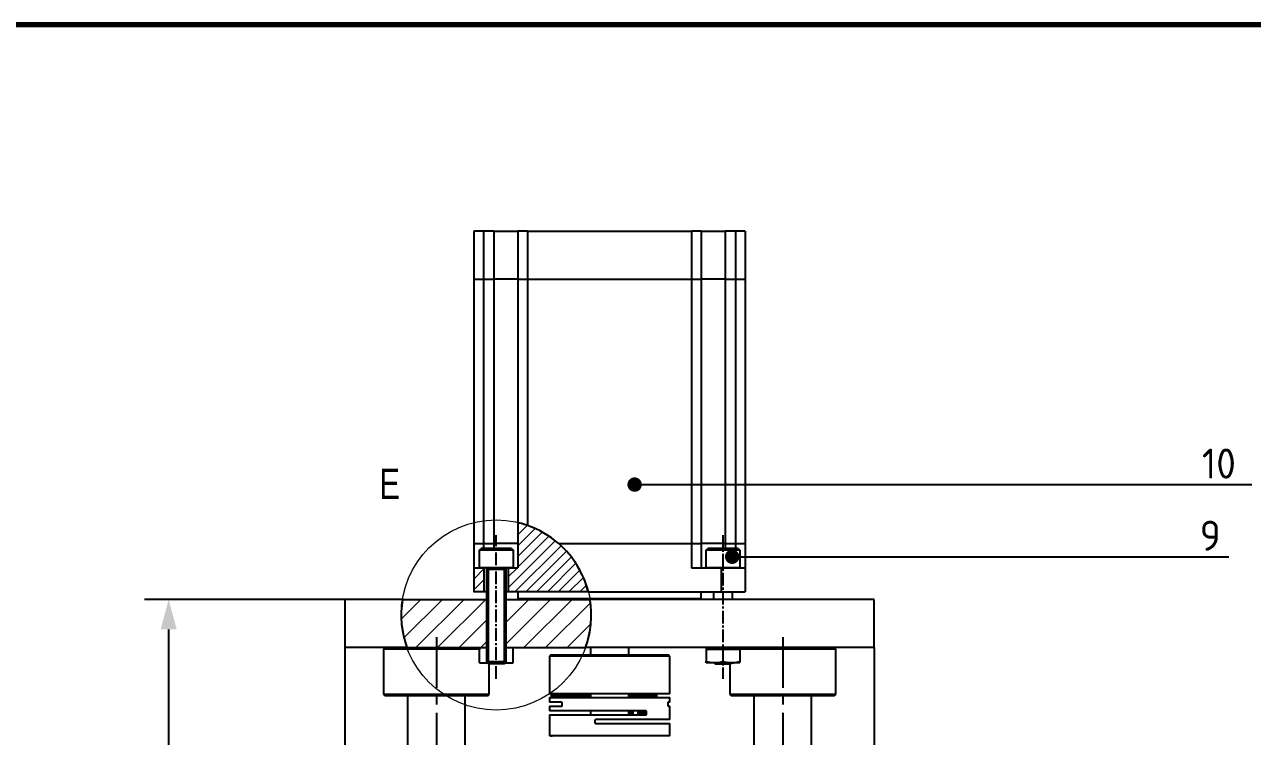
# Model space of a CAD drawing. Header units: millimetres. Extents: x 55 to 6841, y 61 to 3739.
# Drawn here: x 3581.5 to 3836.7, y 3590.5 to 3738.5 of the extents above; entities that cross this region are included whole.
import ezdxf
from ezdxf import colors
from ezdxf.entities.mleader import LeaderData, LeaderLine
from ezdxf.math import Vec2, Vec3

# ---------------------------------------------------------------- set-up
doc = ezdxf.new("R2010")
doc.units = ezdxf.units.MM
doc.header["$LTSCALE"] = 0.7
doc.header["$PDMODE"] = 35
doc.header["$PDSIZE"] = -4
doc.linetypes.add('CENTER2', pattern=[1.125, 0.75, -0.125, 0.125, -0.125])
doc.layers.get('0').update_dxf_attribs({"color": 255})
for name, color, linetype, lineweight in [('AM_5', 10, 'Continuous', 25), ('DIM', 94, 'Continuous', 25), ('KHUNGBV', 5, 'Continuous', 70)]:
    doc.layers.add(name, color=color, linetype=linetype, lineweight=lineweight)
doc.styles.add('SLDTEXTSTYLE0', font='TXT', dxfattribs={"width": 0.75})
doc.styles.add('TCVN-7284', font='tcvn+7284-2003r.ttf')
doc.styles.add('TCVN7824', font='tcvn+7284-2003r.ttf', dxfattribs={"height": 3.5})
doc.dimstyles.new('TCVN_ISO-25_RadiusDia', dxfattribs={"dimtxt": 2.5, "dimasz": 2.5, "dimexe": 2, "dimexo": 0, "dimgap": 1, "dimtad": 1, "dimtoh": 1, "dimtxsty": 'TCVN-7284', "dimblk": 'Arrow', "dimcen": 0, "dimclrd": 256, "dimclre": 256, "dimclrt": 256, "dimadec": 0, "dimazin": 0, "dimtfac": 1, "dimtofl": 0, "dimtmove": 0, "dimatfit": 3, "dimldrblk": 'Arrow', "dimfxl": 1, "dimlwd": -1, "dimlwe": -1, "dimarcsym": 0})

# ---------------------------------------------------------------- blocks, each defined once
blk = doc.blocks.new('dfhjd')
at = {"layer": 'KHUNGBV', "color": 9, "ltscale": 5}
blk.add_line((6559.44, 3469.71), (7718.44, 3469.71), dxfattribs=at)
blk = doc.blocks.new('Arrow')
at = {"layer": 'DIM'}
blk.add_solid([(-1, 0.268), (-1, -0.268), (0, 0)], dxfattribs=at)
blk = doc.blocks.new('*D878')
at = {"layer": 'Defpoints', "color": 0, "ltscale": 0.2, "transparency": 16777216}
for p in [(3648.11, 3618.98), (3611.45, 3418.98), (3648.11, 3418.98)]:
    blk.add_point(p, dxfattribs=at)
at = {"layer": 'DIM', "ltscale": 0.2, "transparency": 16777216}
for p, q in [((3648.11, 3618.98), (3606.45, 3618.98)), ((3611.45, 3612.73), (3611.45, 3425.23)), ((3648.11, 3418.98), (3606.45, 3418.98))]:
    blk.add_line(p, q, dxfattribs=at)
at = {"layer": 'DIM', "ltscale": 0.2, "transparency": 16777216, "xscale": 6.25, "yscale": 6.25, "zscale": 6.25}
for p, rotation in [((3611.45, 3618.98), 90), ((3611.45, 3418.98), 270)]:
    blk.add_blockref('Arrow', p, dxfattribs=dict(at, rotation=rotation))
at = {"layer": 'DIM', "ltscale": 0.2, "transparency": 16777216, "insert": (3605.2, 3518.98), "char_height": 6.25, "attachment_point": 5, "rotation": 90, "style": 'TCVN-7284'}
blk.add_mtext('200±0,5', dxfattribs=at)
blk = doc.blocks.new('_Dot')
at = {"color": 0, "linetype": 'ByBlock', "lineweight": -2}
blk.add_line((-0.5, 0), (-1, 0), dxfattribs=at)
at = {"color": 0, "linetype": 'ByBlock', "const_width": 0.5}
blk.add_lwpolyline([(-0.25, 0, 1), (0.25, 0, 1)], format="xyb", close=True, dxfattribs=at)
blk = doc.blocks.new('*U895')
at = {"layer": 'AM_5', "color": 0, "linetype": 'CENTER2', "ltscale": 20, "transparency": 16777216}
blk.add_line((0, 40.14), (0, -158.43), dxfattribs=at)
blk = doc.blocks.new('*U896')
at = {"layer": 'AM_5', "color": 0, "linetype": 'CENTER2', "ltscale": 20, "transparency": 16777216}
blk.add_line((0, 40.14), (0, -158.43), dxfattribs=at)
blk = doc.blocks.new('*U902')
at = {"layer": 'AM_5', "color": 0, "linetype": 'CENTER2', "ltscale": 5, "transparency": 16777216}
blk.add_line((0, -13.205), (0, 16.705), dxfattribs=at)
blk = doc.blocks.new('*U903')
at = {"layer": 'AM_5', "color": 0, "linetype": 'CENTER2', "ltscale": 5, "transparency": 16777216}
blk.add_line((0, 12.6), (0, -17.31), dxfattribs=at)

msp = doc.modelspace()

# ---------------------------------------------------------------- hatches: boundary and pattern name
at = {"linetype": 'Continuous', "lineweight": 18}
h = msp.add_hatch(dxfattribs=at)
h.set_pattern_fill('ANSI31', color=2, scale=0.5, style=0)
edge = h.paths.add_edge_path(flags=0)
edge.add_line((3684.038, 3634.941), (3684.038, 3630.589))
edge.add_line((3684.038, 3630.589), (3684.088, 3630.589))
edge.add_line((3684.088, 3630.589), (3684.088, 3630.579))
edge.add_line((3684.088, 3630.579), (3684.038, 3630.579))
edge.add_line((3684.038, 3630.579), (3684.038, 3625.579))
edge.add_line((3684.038, 3625.579), (3682.041, 3625.579))
edge.add_line((3682.041, 3625.579), (3682.041, 3620.579))
edge.add_line((3682.041, 3620.579), (3698.679, 3620.579))
edge.add_arc((3679.541, 3615.713), 19.747, 14.26717, 76.8369)
h = msp.add_hatch(dxfattribs=at)
h.set_pattern_fill('ANSI31', color=2, scale=0.5, style=0)
h.paths.add_polyline_path([(3674.925, 3620.579), (3677.041, 3620.579), (3677.041, 3625.579), (3674.925, 3625.579)], flags=0)
h = msp.add_hatch(dxfattribs=at)
h.set_pattern_fill('ANSI31', color=92, style=0)
edge = h.paths.add_edge_path(flags=0)
edge.add_line((3660.977, 3608.979), (3677.541, 3608.979))
edge.add_line((3677.541, 3608.979), (3677.541, 3618.979))
edge.add_line((3677.541, 3618.979), (3660.066, 3618.979))
edge.add_arc((3679.541, 3615.713), 19.747, 170.47839, 199.93667)
h = msp.add_hatch(dxfattribs=at)
h.set_pattern_fill('ANSI31', color=92, style=0)
edge = h.paths.add_edge_path(flags=0)
edge.add_line((3681.541, 3608.979), (3698.105, 3608.979))
edge.add_arc((3679.541, 3615.713), 19.747, 340.06333, 369.52161)
edge.add_line((3699.016, 3618.979), (3681.541, 3618.979))
edge.add_line((3681.541, 3618.979), (3681.541, 3608.979))

# ---------------------------------------------------------------- linework, layer by layer
at = {"color": 7, "linetype": 'Continuous', "lineweight": 25}
for p, q in [((3674.911, 3695.579), (3674.911, 3685.579)), ((3676.911, 3695.579), (3674.911, 3695.579)), ((3676.911, 3695.579), (3676.911, 3685.579)), ((3679.061, 3695.579), (3676.911, 3695.579)), ((3679.061, 3695.579), (3679.061, 3685.579)), ((3679.061, 3695.579), (3684.061, 3695.579)), ((3684.061, 3695.579), (3684.061, 3685.579)), ((3686.061, 3695.579), (3684.061, 3695.579)), ((3686.061, 3695.579), (3686.061, 3685.579)), ((3686.061, 3695.579), (3720.161, 3695.579)), ((3720.161, 3695.579), (3720.161, 3685.579)), ((3722.161, 3695.579), (3720.161, 3695.579)), ((3722.161, 3695.579), (3722.161, 3685.579)), ((3722.161, 3695.579), (3727.161, 3695.579)), ((3727.161, 3695.579), (3727.161, 3685.579)), ((3729.311, 3695.579), (3727.161, 3695.579)), ((3729.311, 3695.579), (3729.311, 3685.579)), ((3731.311, 3695.579), (3729.311, 3695.579)), ((3731.311, 3695.579), (3731.311, 3685.579)), ((3674.911, 3685.579), (3676.911, 3685.579)), ((3674.911, 3685.569), (3674.911, 3630.589)), ((3674.911, 3685.569), (3676.911, 3685.569)), ((3674.961, 3685.569), (3674.961, 3685.579)), ((3676.911, 3685.579), (3679.061, 3685.579)), ((3676.911, 3685.569), (3676.911, 3685.579)), ((3676.911, 3685.569), (3676.911, 3630.589)), ((3676.911, 3685.569), (3679.061, 3685.569)), ((3679.061, 3685.569), (3679.061, 3685.579)), ((3684.061, 3685.579), (3679.061, 3685.579)), ((3679.061, 3685.569), (3679.061, 3630.589)), ((3684.061, 3685.569), (3679.061, 3685.569)), ((3684.061, 3685.579), (3686.061, 3685.579)), ((3684.061, 3685.569), (3684.061, 3634.936)), ((3684.061, 3685.569), (3686.061, 3685.569)), ((3684.111, 3685.569), (3684.111, 3685.579)), ((3686.061, 3685.579), (3720.161, 3685.579)), ((3686.061, 3685.569), (3686.061, 3685.579)), ((3686.061, 3685.569), (3686.061, 3634.353)), ((3686.061, 3685.569), (3720.161, 3685.569)), ((3720.161, 3685.579), (3722.161, 3685.579)), ((3720.161, 3685.569), (3720.161, 3685.579)), ((3720.161, 3685.569), (3720.161, 3630.589)), ((3720.161, 3685.569), (3722.161, 3685.569)), ((3722.111, 3685.569), (3722.111, 3685.579)), ((3727.161, 3685.579), (3722.161, 3685.579)), ((3722.161, 3685.569), (3722.161, 3630.589)), ((3727.161, 3685.569), (3722.161, 3685.569)), ((3727.161, 3685.569), (3727.161, 3685.579)), ((3727.161, 3685.579), (3729.311, 3685.579)), ((3727.161, 3685.569), (3727.161, 3630.589)), ((3727.161, 3685.569), (3729.311, 3685.569)), ((3729.311, 3685.579), (3731.311, 3685.579)), ((3729.311, 3685.569), (3729.311, 3685.579)), ((3729.311, 3685.569), (3729.311, 3630.589)), ((3729.311, 3685.569), (3731.311, 3685.569)), ((3731.261, 3685.569), (3731.261, 3685.579)), ((3731.311, 3685.569), (3731.311, 3630.589)), ((3684.038, 3634.941), (3684.038, 3630.589)), ((3674.911, 3630.589), (3676.911, 3630.589)), ((3674.911, 3630.579), (3674.911, 3625.579)), ((3674.911, 3630.579), (3676.911, 3630.579)), ((3674.961, 3630.589), (3674.961, 3630.579)), ((3676.911, 3630.589), (3679.061, 3630.589)), ((3676.911, 3630.589), (3676.911, 3630.579)), ((3676.911, 3630.579), (3679.061, 3630.579)), ((3684.038, 3630.589), (3679.061, 3630.589)), ((3679.061, 3630.589), (3679.061, 3630.579)), ((3684.038, 3630.579), (3679.061, 3630.579)), ((3684.088, 3630.589), (3684.038, 3630.589)), ((3684.038, 3630.579), (3684.038, 3625.579)), ((3684.038, 3630.579), (3684.088, 3630.579)), ((3684.088, 3630.589), (3684.088, 3630.579)), ((3692.527, 3630.589), (3720.161, 3630.589)), ((3692.539, 3630.579), (3692.527, 3630.589)), ((3692.539, 3630.579), (3720.161, 3630.579)), ((3720.161, 3630.589), (3722.161, 3630.589)), ((3720.161, 3630.589), (3720.161, 3630.579)), ((3720.161, 3630.579), (3720.161, 3625.579)), ((3720.161, 3630.579), (3722.161, 3630.579)), ((3722.111, 3630.589), (3722.111, 3630.579)), ((3727.161, 3630.589), (3722.161, 3630.589)), ((3722.161, 3630.579), (3722.161, 3625.579)), ((3727.161, 3630.579), (3722.161, 3630.579)), ((3727.161, 3630.589), (3727.161, 3630.579)), ((3727.161, 3630.589), (3729.311, 3630.589)), ((3727.161, 3630.579), (3729.311, 3630.579)), ((3729.311, 3630.589), (3731.311, 3630.589)), ((3729.311, 3630.589), (3729.311, 3630.579)), ((3729.311, 3630.579), (3731.311, 3630.579)), ((3731.261, 3630.589), (3731.261, 3630.579)), ((3731.311, 3630.579), (3731.311, 3625.579)), ((3676.041, 3629.229), (3676.391, 3629.579)), ((3676.041, 3625.579), (3676.041, 3629.229)), ((3683.041, 3629.229), (3676.041, 3629.229)), ((3682.691, 3629.579), (3676.391, 3629.579)), ((3677.768, 3629.579), (3678.655, 3629.579)), ((3680.428, 3629.579), (3678.655, 3629.579)), ((3681.314, 3629.579), (3680.428, 3629.579)), ((3682.691, 3629.579), (3683.041, 3629.229)), ((3683.041, 3629.229), (3683.041, 3625.579)), ((3723.181, 3629.229), (3723.531, 3629.579)), ((3723.181, 3625.579), (3723.181, 3629.229)), ((3730.181, 3629.229), (3723.181, 3629.229)), ((3729.831, 3629.579), (3723.531, 3629.579)), ((3729.831, 3629.579), (3730.181, 3629.229)), ((3730.181, 3629.229), (3730.181, 3625.579)), ((3674.911, 3625.579), (3674.911, 3620.579)), ((3674.911, 3625.579), (3674.925, 3625.579)), ((3674.925, 3620.579), (3674.925, 3625.579)), ((3674.925, 3625.579), (3677.041, 3625.579)), ((3677.341, 3625.579), (3676.041, 3625.579)), ((3683.041, 3625.579), (3676.041, 3625.579)), ((3677.041, 3620.579), (3677.041, 3625.579)), ((3683.041, 3625.579), (3681.741, 3625.579)), ((3682.041, 3625.579), (3682.041, 3620.579)), ((3682.041, 3625.579), (3684.038, 3625.579)), ((3720.161, 3625.579), (3726.311, 3625.579)), ((3730.181, 3625.579), (3723.181, 3625.579)), ((3726.311, 3625.579), (3726.311, 3620.579)), ((3726.311, 3625.579), (3731.311, 3625.579)), ((3731.311, 3625.579), (3731.311, 3620.579)), ((3674.911, 3620.579), (3674.925, 3620.579)), ((3677.041, 3620.579), (3674.925, 3620.579)), ((3677.541, 3620.579), (3677.041, 3620.579)), ((3682.041, 3620.579), (3681.541, 3620.579)), ((3698.679, 3620.579), (3682.041, 3620.579)), ((3684.061, 3620.579), (3684.061, 3619.179)), ((3698.679, 3620.579), (3726.311, 3620.579)), ((3722.161, 3619.179), (3722.161, 3620.579)), ((3724.681, 3620.579), (3724.681, 3618.979)), ((3726.311, 3620.579), (3731.311, 3620.579)), ((3728.681, 3618.979), (3728.681, 3620.579)), ((3648.111, 3608.979), (3648.111, 3618.979)), ((3660.066, 3618.979), (3648.111, 3618.979)), ((3660.066, 3618.979), (3677.541, 3618.979)), ((3677.541, 3618.979), (3677.541, 3608.979)), ((3681.541, 3608.979), (3681.541, 3618.979)), ((3681.541, 3618.979), (3699.016, 3618.979)), ((3684.061, 3619.179), (3684.261, 3618.979)), ((3684.061, 3619.179), (3722.161, 3619.179)), ((3758.111, 3618.979), (3699.016, 3618.979)), ((3721.961, 3618.979), (3722.161, 3619.179)), ((3758.111, 3608.979), (3758.111, 3618.979)), ((3660.977, 3608.979), (3648.111, 3608.979)), ((3648.111, 3534.979), (3648.111, 3608.979)), ((3656.361, 3608.979), (3656.111, 3608.729)), ((3656.111, 3608.729), (3656.111, 3599.229)), ((3656.111, 3608.729), (3676.041, 3608.729)), ((3660.977, 3608.979), (3677.541, 3608.979)), ((3676.041, 3608.979), (3676.041, 3608.579)), ((3676.041, 3608.979), (3677.541, 3608.979)), ((3676.041, 3605.779), (3676.041, 3608.579)), ((3677.541, 3608.979), (3677.541, 3608.954)), ((3681.541, 3608.979), (3698.105, 3608.979)), ((3681.541, 3608.954), (3681.541, 3608.979)), ((3681.541, 3608.979), (3683.041, 3608.979)), ((3683.041, 3608.579), (3683.041, 3608.979)), ((3683.041, 3605.779), (3683.041, 3608.579)), ((3690.811, 3607.379), (3690.611, 3607.179)), ((3690.611, 3607.179), (3690.611, 3599.379)), ((3690.881, 3607.179), (3690.611, 3607.179)), ((3691.077, 3607.379), (3690.811, 3607.379)), ((3715.611, 3607.179), (3690.881, 3607.179)), ((3715.411, 3607.379), (3691.077, 3607.379)), ((3758.111, 3608.979), (3698.105, 3608.979)), ((3699.111, 3608.979), (3699.111, 3607.379)), ((3707.111, 3607.379), (3707.111, 3608.979)), ((3715.611, 3607.179), (3715.411, 3607.379)), ((3715.611, 3599.379), (3715.611, 3607.179)), ((3723.181, 3608.979), (3723.181, 3608.579)), ((3724.931, 3608.579), (3723.181, 3608.579)), ((3723.181, 3608.579), (3723.181, 3606.092)), ((3726.681, 3608.579), (3724.931, 3608.579)), ((3728.431, 3608.579), (3726.681, 3608.579)), ((3726.681, 3608.579), (3726.681, 3606.092)), ((3730.181, 3608.579), (3728.431, 3608.579)), ((3730.181, 3608.579), (3730.181, 3608.979)), ((3730.181, 3608.729), (3750.111, 3608.729)), ((3730.181, 3608.579), (3730.181, 3606.092)), ((3750.111, 3608.729), (3749.861, 3608.979)), ((3750.111, 3599.229), (3750.111, 3608.729)), ((3758.111, 3608.979), (3758.111, 3428.979)), ((3676.041, 3605.779), (3677.541, 3605.779)), ((3677.653, 3605.858), (3677.541, 3605.779)), ((3677.541, 3605.779), (3677.731, 3605.779)), ((3678.111, 3599.229), (3678.111, 3605.619)), ((3681.351, 3605.779), (3681.541, 3605.779)), ((3681.541, 3605.779), (3681.429, 3605.858)), ((3681.541, 3605.779), (3683.041, 3605.779)), ((3723.181, 3606.092), (3724.931, 3605.779)), ((3724.931, 3605.779), (3723.181, 3605.779)), ((3724.871, 3605.779), (3725.071, 3605.579)), ((3728.431, 3605.779), (3724.931, 3605.779)), ((3725.071, 3605.579), (3726.681, 3605.579)), ((3726.681, 3606.092), (3728.431, 3605.779)), ((3726.681, 3605.579), (3728.291, 3605.579)), ((3728.111, 3605.579), (3728.111, 3599.229)), ((3728.291, 3605.579), (3728.491, 3605.779)), ((3730.181, 3605.779), (3728.431, 3605.779)), ((3656.111, 3599.229), (3656.361, 3598.979)), ((3678.111, 3599.229), (3656.111, 3599.229)), ((3677.861, 3598.979), (3678.111, 3599.229)), ((3715.611, 3599.379), (3690.611, 3599.379)), ((3690.991, 3599.179), (3690.991, 3598.779)), ((3699.111, 3599.379), (3699.111, 3598.579)), ((3707.111, 3598.579), (3707.111, 3599.379)), ((3712.956, 3598.779), (3712.956, 3599.179)), ((3750.111, 3599.229), (3728.111, 3599.229)), ((3728.111, 3599.229), (3728.361, 3598.979)), ((3749.861, 3598.979), (3750.111, 3599.229)), ((3656.361, 3598.979), (3677.861, 3598.979)), ((3661.111, 3598.979), (3661.111, 3542.979)), ((3673.111, 3542.979), (3673.111, 3598.979)), ((3690.611, 3598.579), (3690.611, 3597.579)), ((3690.611, 3598.579), (3715.611, 3598.579)), ((3693.131, 3597.579), (3690.611, 3597.579)), ((3690.611, 3596.779), (3690.611, 3595.779)), ((3690.611, 3596.779), (3693.131, 3596.779)), ((3693.266, 3596.979), (3693.266, 3597.379)), ((3715.231, 3597.379), (3715.231, 3596.979)), ((3715.611, 3597.579), (3715.283, 3597.579)), ((3715.283, 3596.779), (3715.611, 3596.779)), ((3715.611, 3597.579), (3715.611, 3598.579)), ((3715.611, 3593.979), (3715.611, 3596.779)), ((3728.361, 3598.979), (3749.861, 3598.979)), ((3733.111, 3598.979), (3733.111, 3542.979)), ((3745.111, 3542.979), (3745.111, 3598.979)), ((3710.637, 3595.779), (3690.611, 3595.779)), ((3690.611, 3594.979), (3690.611, 3590.579)), ((3690.611, 3594.979), (3710.637, 3594.979)), ((3699.111, 3595.779), (3699.111, 3594.979)), ((3707.111, 3594.979), (3707.111, 3595.779)), ((3707.996, 3595.179), (3707.996, 3595.579)), ((3708.988, 3595.579), (3710.813, 3595.579)), ((3708.988, 3595.579), (3708.988, 3595.179)), ((3708.988, 3595.179), (3710.813, 3595.179)), ((3710.813, 3595.179), (3710.813, 3595.579)), ((3700.051, 3593.779), (3700.051, 3593.379)), ((3715.611, 3593.979), (3700.266, 3593.979)), ((3700.266, 3593.179), (3715.611, 3593.179)), ((3715.611, 3590.579), (3715.611, 3593.179)), ((3715.611, 3590.579), (3690.611, 3590.579))]:
    msp.add_line(p, q, dxfattribs=at)
at = {"color": 8, "linetype": 'Continuous', "lineweight": 25}
for p, q in [((3676.911, 3630.579), (3676.911, 3629.579)), ((3679.061, 3630.579), (3679.061, 3629.579)), ((3727.161, 3630.579), (3727.161, 3629.579)), ((3729.311, 3630.579), (3729.311, 3629.579)), ((3677.891, 3625.229), (3677.541, 3625.579)), ((3681.541, 3625.229), (3677.541, 3625.229)), ((3677.891, 3625.229), (3677.891, 3605.619)), ((3681.541, 3625.579), (3681.191, 3625.229)), ((3681.191, 3625.229), (3681.191, 3605.619)), ((3699.111, 3599.179), (3690.991, 3599.179)), ((3712.956, 3599.179), (3707.111, 3599.179)), ((3699.111, 3598.779), (3690.991, 3598.779)), ((3712.956, 3598.779), (3707.111, 3598.779)), ((3707.111, 3595.579), (3707.996, 3595.579)), ((3707.111, 3595.179), (3707.996, 3595.179))]:
    msp.add_line(p, q, dxfattribs=at)
at = {"color": 6, "linetype": 'Continuous', "lineweight": 25}
for p, q in [((3677.541, 3625.579), (3677.541, 3605.969)), ((3681.541, 3625.579), (3681.541, 3605.969)), ((3677.891, 3605.619), (3677.541, 3605.969)), ((3681.541, 3605.969), (3677.541, 3605.969)), ((3681.191, 3605.619), (3677.891, 3605.619)), ((3681.191, 3605.619), (3681.541, 3605.969))]:
    msp.add_line(p, q, dxfattribs=at)
at = {"color": 7, "linetype": 'Continuous', "lineweight": 18}
msp.add_circle((3679.541, 3615.738), 19.768, dxfattribs=at)
at = {"color": 7, "linetype": 'Continuous', "lineweight": 25}
for start, end in [(48.8815, 70.7207), (14.26717, 48.8374), (170.47839, 199.93667), (340.06333, 9.52161)]:
    msp.add_arc((3679.541, 3615.713), 19.747, start, end, dxfattribs=at)
for points, knots in [([(3686.061, 3634.353), (3685.831, 3634.43), (3685.371, 3634.585), (3684.754, 3634.762), (3684.303, 3634.878), (3684.088, 3634.929), (3684.068, 3634.934), (3684.061, 3634.936)], [0, 0, 0, 0, 0.226619, 0.453574, 0.6719818, 0.8821667, 1, 1, 1, 1]), ([(3723.181, 3605.779), (3723.181, 3605.784), (3723.181, 3605.801), (3723.181, 3605.969), (3723.181, 3606.092)], [0, 0, 0, 0, 0.2686336, 1, 1, 1, 1]), ([(3724.931, 3605.779), (3724.973, 3605.78), (3725.563, 3605.784), (3726.143, 3605.944), (3726.681, 3606.092)], [0, 0, 0, 0, 0.0701742, 1, 1, 1, 1]), ([(3728.431, 3605.779), (3728.473, 3605.78), (3729.063, 3605.784), (3729.643, 3605.944), (3730.181, 3606.092)], [0, 0, 0, 0, 0.0701742, 1, 1, 1, 1]), ([(3730.181, 3605.779), (3730.181, 3605.784), (3730.181, 3605.801), (3730.181, 3605.969), (3730.181, 3606.092)], [0, 0, 0, 0, 0.2686336, 1, 1, 1, 1]), ([(3690.939, 3599.379), (3690.945, 3599.377), (3690.958, 3599.371), (3690.973, 3599.335), (3690.982, 3599.296), (3690.987, 3599.261), (3690.991, 3599.221), (3690.991, 3599.193), (3690.991, 3599.179)], [0, 0, 0, 0, 0.250166, 0.4987352, 0.6229356, 0.7472374, 0.8724913, 1, 1, 1, 1]), ([(3693.266, 3597.379), (3693.265, 3597.393), (3693.264, 3597.421), (3693.255, 3597.461), (3693.242, 3597.496), (3693.218, 3597.535), (3693.181, 3597.571), (3693.148, 3597.577), (3693.131, 3597.579)], [0, 0, 0, 0, 0.1273937, 0.252521, 0.3767052, 0.5008192, 0.7494054, 1, 1, 1, 1]), ([(3693.131, 3596.779), (3693.148, 3596.782), (3693.181, 3596.787), (3693.218, 3596.824), (3693.242, 3596.863), (3693.255, 3596.898), (3693.264, 3596.937), (3693.265, 3596.965), (3693.266, 3596.979)], [0, 0, 0, 0, 0.25016596, 0.49873524, 0.62293557, 0.74723743, 0.87249126, 1, 1, 1, 1]), ([(3713.091, 3598.579), (3713.075, 3598.582), (3713.041, 3598.587), (3713.004, 3598.624), (3712.981, 3598.663), (3712.967, 3598.698), (3712.958, 3598.737), (3712.957, 3598.765), (3712.956, 3598.779)], [0, 0, 0, 0, 0.250166, 0.4987352, 0.6229356, 0.7472374, 0.8724913, 1, 1, 1, 1]), ([(3715.283, 3597.579), (3715.277, 3597.577), (3715.264, 3597.571), (3715.25, 3597.535), (3715.24, 3597.496), (3715.235, 3597.461), (3715.231, 3597.421), (3715.231, 3597.393), (3715.231, 3597.379)], [0, 0, 0, 0, 0.250166, 0.4987352, 0.6229356, 0.7472374, 0.8724913, 1, 1, 1, 1]), ([(3715.231, 3596.979), (3715.231, 3596.965), (3715.231, 3596.937), (3715.235, 3596.898), (3715.24, 3596.863), (3715.25, 3596.824), (3715.264, 3596.787), (3715.277, 3596.782), (3715.283, 3596.779)], [0, 0, 0, 0, 0.1273937, 0.252521, 0.3767052, 0.5008192, 0.7494054, 1, 1, 1, 1]), ([(3710.813, 3595.579), (3710.813, 3595.593), (3710.811, 3595.621), (3710.799, 3595.661), (3710.782, 3595.696), (3710.752, 3595.735), (3710.703, 3595.771), (3710.659, 3595.777), (3710.637, 3595.779)], [0, 0, 0, 0, 0.1273937, 0.252521, 0.3767052, 0.5008192, 0.7494054, 1, 1, 1, 1]), ([(3710.637, 3594.979), (3710.659, 3594.982), (3710.703, 3594.987), (3710.752, 3595.024), (3710.782, 3595.063), (3710.799, 3595.098), (3710.811, 3595.137), (3710.813, 3595.165), (3710.813, 3595.179)], [0, 0, 0, 0, 0.250166, 0.4987352, 0.6229356, 0.7472374, 0.8724913, 1, 1, 1, 1]), ([(3700.266, 3593.979), (3700.24, 3593.977), (3700.186, 3593.971), (3700.127, 3593.935), (3700.09, 3593.896), (3700.068, 3593.861), (3700.054, 3593.821), (3700.052, 3593.793), (3700.051, 3593.779)], [0, 0, 0, 0, 0.250166, 0.4987352, 0.6229356, 0.7472374, 0.8724913, 1, 1, 1, 1]), ([(3700.051, 3593.379), (3700.052, 3593.365), (3700.054, 3593.337), (3700.068, 3593.298), (3700.089, 3593.263), (3700.127, 3593.224), (3700.186, 3593.187), (3700.24, 3593.182), (3700.266, 3593.179)], [0, 0, 0, 0, 0.1273937, 0.252521, 0.3767052, 0.5008192, 0.7494054, 1, 1, 1, 1]), ([(3690.939, 3590.579), (3690.945, 3590.577), (3690.958, 3590.571), (3690.973, 3590.535), (3690.982, 3590.496), (3690.987, 3590.461), (3690.991, 3590.421), (3690.991, 3590.393), (3690.991, 3590.379)], [0, 0, 0, 0, 0.250166, 0.4987352, 0.6229356, 0.7472374, 0.8724913, 1, 1, 1, 1])]:
    msp.add_open_spline(points, degree=3, knots=knots, dxfattribs=at)

# ---------------------------------------------------------------- block references
at = {"layer": 'AM_5', "xscale": 0.75, "yscale": 0.75, "zscale": 0.75}
msp.add_blockref('dfhjd', (-1674.451, 1136.258), dxfattribs=at)
at = {"layer": 'AM_5', "linetype": 'CENTER2', "ltscale": 5}
for name, p in [('*U902', (3679.541, 3615.674)), ('*U903', (3726.681, 3619.779))]:
    msp.add_blockref(name, p, dxfattribs=at)
at = {"layer": 'AM_5', "linetype": 'CENTER2', "ltscale": 20}
for name, p in [('*U895', (3667.111, 3570.979)), ('*U896', (3739.111, 3570.979))]:
    msp.add_blockref(name, p, dxfattribs=at)

# ---------------------------------------------------------------- texts
at = {"color": 7, "linetype": 'Continuous', "lineweight": 18, "insert": (3655.269, 3646.189), "char_height": 6.35, "attachment_point": 1, "style": 'SLDTEXTSTYLE0'}
msp.add_mtext('E', dxfattribs=at)

# ---------------------------------------------------------------- dimensions: what is measured, and where the dimension line sits
at = {"layer": 'DIM', "ltscale": 0.2}
dim = msp.add_linear_dim(base=(3611.452, 3418.979), p1=(3648.111, 3618.979), p2=(3648.111, 3418.979), angle=90, dimstyle='TCVN_ISO-25_RadiusDia', override={"dimscale": 2.5, "dimtol": 1, "dimtp": 0.5, "dimtm": 0.5}, dxfattribs=at)
dim.commit()
dim.dimension.update_dxf_attribs({"geometry": '*D878', "text_midpoint": (3605.202, 3518.979)})

# ---------------------------------------------------------------- leaders
at = {"layer": 'AM_5', "ltscale": 0.2}
ml = msp.add_multileader_mtext('Standard', dxfattribs=at)
ml.set_content('10', color=256, style='TCVN7824')
ml.set_leader_properties()
ml.set_arrow_properties(name='DOT')
ml.build(insert=Vec2(0, 0))
ml.multileader.update_dxf_attribs({"text_left_attachment_type": 6, "text_right_attachment_type": 6, "dogleg_length": 0.36, "arrow_head_size": 3})
ctx = ml.context
ctx.base_point, ctx.char_height, ctx.arrow_head_size, ctx.plane_origin = Vec3(3825.062, 3642.864), 6.25, 3, Vec3(3708.319, 3642.864)
ctx.left_attachment, ctx.right_attachment, ctx.text_align_type = 6, 6, 2
notes = []
notes.append((ctx, [(0, (1, 1, 0), (3824.702, 3642.864), (1, 0), 0.36, [(0, [(3708.319, 3642.864)], 0, [])])]))
ctx.mtext.insert, ctx.mtext.alignment, ctx.mtext.flow_direction = Vec3(3833.312, 3650.364), 3, 5
ml = msp.add_multileader_mtext('Standard', dxfattribs=at)
ml.set_content('9', color=256, style='TCVN7824')
ml.set_leader_properties()
ml.set_arrow_properties(name='DOT')
ml.build(insert=Vec2(0, 0))
ml.multileader.update_dxf_attribs({"text_left_attachment_type": 6, "text_right_attachment_type": 6, "dogleg_length": 0.36, "arrow_head_size": 3})
ctx = ml.context
ctx.base_point, ctx.char_height, ctx.arrow_head_size, ctx.plane_origin = Vec3(3825.062, 3627.864), 6.25, 3, Vec3(3726.79, 3627.864)
ctx.left_attachment, ctx.right_attachment, ctx.text_align_type = 6, 6, 2
notes.append((ctx, [(0, (1, 1, 0), (3824.702, 3627.864), (1, 0), 0.36, [(0, [(3728.596, 3627.864)], 0, [])])]))
ctx.mtext.insert, ctx.mtext.alignment, ctx.mtext.flow_direction = Vec3(3830.187, 3635.364), 3, 5
for ctx, leaders in notes:
    for number, flags, end, landing, length, lines in leaders:
        leader = LeaderData()
        leader.index, (leader.has_last_leader_line, leader.has_dogleg_vector, leader.attachment_direction) = number, flags
        leader.last_leader_point, leader.dogleg_vector, leader.dogleg_length = Vec3(end), Vec3(landing), length
        for number, points, colour, breaks in lines:
            line = LeaderLine()
            line.index, line.vertices, line.color, line.breaks = number, Vec3.list(points), colors.encode_raw_color(colour), breaks
            leader.lines.append(line)
        ctx.leaders.append(leader)

doc.saveas('drawing.dxf')
